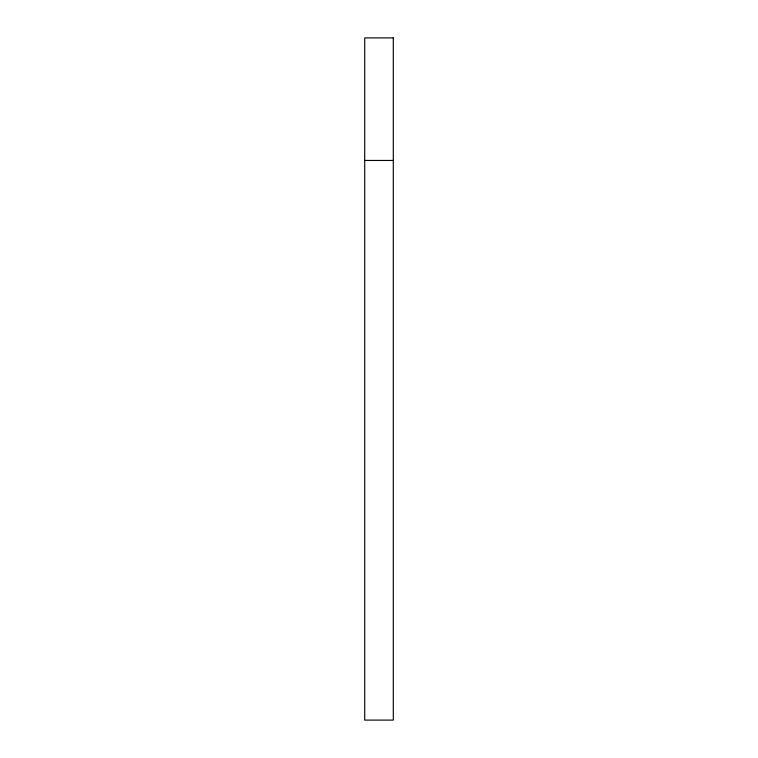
<?xml version="1.0" encoding="UTF-8"?>
<svg xmlns="http://www.w3.org/2000/svg" width="758" height="758" viewBox="0 0 758 758"><rect width="100%" height="100%" fill="white"/><g stroke="black" fill="none" stroke-linecap="round" stroke-linejoin="round"><path stroke-width="1.14" d="M364.702 160.45L393.298 160.45M393.298 37.9L364.702 37.9L364.702 720.1L393.298 720.1L393.298 37.9"/></g></svg>
